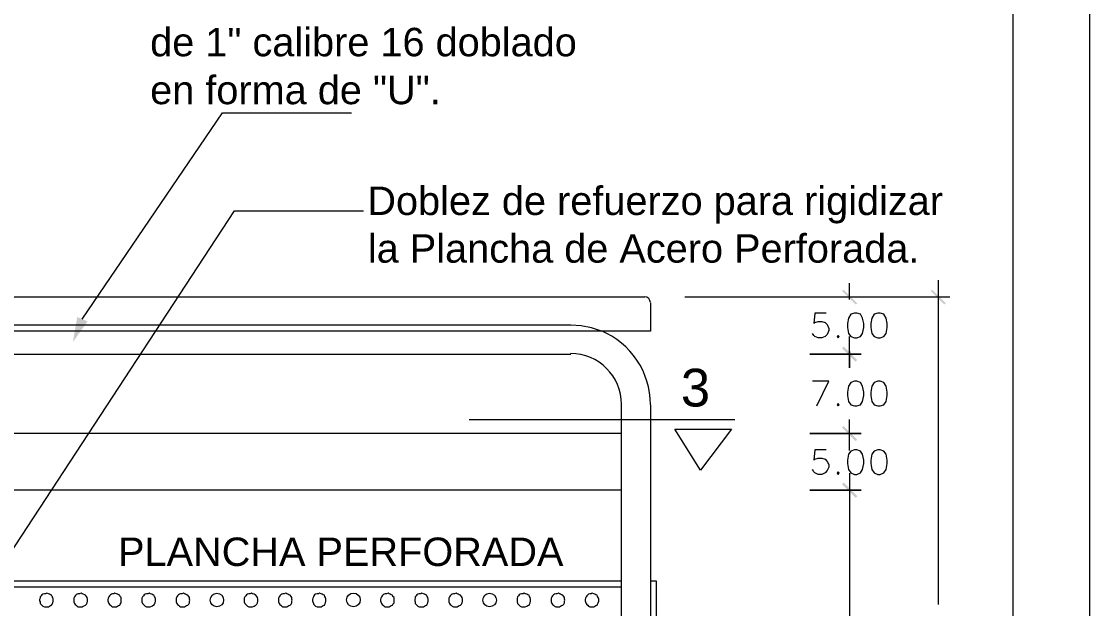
# Model space of a CAD drawing. Header units: inches. Extents: x 0.21 to 4.55, y 0.23 to 3.12.
# Drawn here: x 3.613 to 4.553, y 1.336 to 1.853 of the extents above; entities that cross this region are included whole.
import ezdxf

# ---------------------------------------------------------------- set-up
doc = ezdxf.new("R2010")
doc.units = ezdxf.units.IN
doc.header["$MEASUREMENT"] = 0
for name, color, linetype in [('PDF_0', 7, 'Continuous'), ('PDF_cotas', 7, 'Continuous'), ('PDF_MESA', 7, 'Continuous'), ('PDF_PIEZAS', 7, 'Continuous'), ('PDF_PROYECCION 2', 7, 'Continuous'), ('PDF_TEXTO', 7, 'Continuous')]:
    doc.layers.add(name, color=color, linetype=linetype)
doc.styles.add('PDF Arial', font='arial.ttf')

msp = doc.modelspace()

# ---------------------------------------------------------------- linework, layer by layer
at = {"layer": 'PDF_0', "lineweight": 5}
for points in [[(3.66633, 1.59073), (3.78986, 1.7722), (3.90334, 1.7722)], [(3.59691, 1.37527), (3.8004, 1.68601), (3.91387, 1.68601)], [(4.34144, 1.60797), (4.34144, 1.61036), (4.34144, 1.62233)], [(4.41948, 1.62521), (4.41948, 1.33984)], [(2.97159, 1.61036), (4.16141, 1.61036)], [(4.19636, 1.61036), (4.42954, 1.61036)], [(4.30649, 1.61036), (4.35149, 1.61036)], [(4.1662, 1.6051), (4.1662, 1.5802), (2.9668, 1.5802), (2.9668, 1.6051)], [(4.12311, 1.5802), (4.11449, 1.58307), (4.10539, 1.58499), (4.09629, 1.58547), (3.03671, 1.58547), (3.02761, 1.58499), (3.01851, 1.58307), (3.0099, 1.5802)], [(4.34144, 1.56248), (4.34144, 1.56009), (4.34144, 1.54812), (4.34144, 1.57541)], [(3.03671, 1.56009), (4.09629, 1.56009)], [(4.1662, 1.51556), (4.1662, 0.86056), (4.14082, 0.86056), (4.14082, 1.51556)], [(4.34144, 1.47534), (4.34144, 1.50263)], [(4.34144, 1.48827), (4.34144, 1.49019), (4.34144, 1.50216)], [(4.14082, 1.49019), (2.99218, 1.49019)], [(4.34144, 1.45523), (4.34144, 1.23546)], [(4.14082, 1.44039), (3.37187, 1.44039)], [(4.34144, 1.44231), (4.34144, 1.44039), (4.34144, 1.42842)]]:
    msp.add_lwpolyline(points, dxfattribs=at)
at = {"layer": 'PDF_0', "lineweight": 13}
for points in [[(4.32085, 1.596), (4.3108, 1.596), (4.30984, 1.5869), (4.3108, 1.58786), (4.31367, 1.58882), (4.31702, 1.58882), (4.31989, 1.58786), (4.32181, 1.58595), (4.32324, 1.58259), (4.32324, 1.58068), (4.32181, 1.57733), (4.31989, 1.57541), (4.31702, 1.57445), (4.31367, 1.57445), (4.3108, 1.57541), (4.30984, 1.57637), (4.30888, 1.57828)], [(4.31271, 1.5146), (4.32324, 1.53615), (4.30888, 1.53615)], [(4.32085, 1.47582), (4.3108, 1.47582), (4.30984, 1.46672), (4.3108, 1.46768), (4.31367, 1.46864), (4.31702, 1.46864), (4.31989, 1.46768), (4.32181, 1.46577), (4.32324, 1.46289), (4.32324, 1.4605), (4.32181, 1.45763), (4.31989, 1.45571), (4.31702, 1.45428), (4.31367, 1.45428), (4.3108, 1.45571), (4.30984, 1.45667), (4.30888, 1.45858)]]:
    msp.add_lwpolyline(points, dxfattribs=at)
for points in [[(4.34575, 1.596), (4.3424, 1.59504), (4.34048, 1.59169), (4.33952, 1.5869), (4.33952, 1.58355), (4.34048, 1.57828), (4.3424, 1.57541), (4.34575, 1.57445), (4.34766, 1.57445), (4.35102, 1.57541), (4.35293, 1.57828), (4.35389, 1.58355), (4.35389, 1.5869), (4.35293, 1.59169), (4.35102, 1.59504), (4.34766, 1.596)], [(4.36634, 1.596), (4.36299, 1.59504), (4.36107, 1.59169), (4.36011, 1.5869), (4.36011, 1.58355), (4.36107, 1.57828), (4.36299, 1.57541), (4.36634, 1.57445), (4.36825, 1.57445), (4.3716, 1.57541), (4.37352, 1.57828), (4.37448, 1.58355), (4.37448, 1.5869), (4.37352, 1.59169), (4.3716, 1.59504), (4.36825, 1.596)], [(4.33138, 1.57637), (4.33043, 1.57541), (4.33138, 1.57445), (4.33234, 1.57541)], [(4.34575, 1.53615), (4.3424, 1.53519), (4.34048, 1.53184), (4.33952, 1.52657), (4.33952, 1.5237), (4.34048, 1.51843), (4.3424, 1.51556), (4.34575, 1.5146), (4.34766, 1.5146), (4.35102, 1.51556), (4.35293, 1.51843), (4.35389, 1.5237), (4.35389, 1.52657), (4.35293, 1.53184), (4.35102, 1.53519), (4.34766, 1.53615)], [(4.36634, 1.53615), (4.36299, 1.53519), (4.36107, 1.53184), (4.36011, 1.52657), (4.36011, 1.5237), (4.36107, 1.51843), (4.36299, 1.51556), (4.36634, 1.5146), (4.36825, 1.5146), (4.3716, 1.51556), (4.37352, 1.51843), (4.37448, 1.5237), (4.37448, 1.52657), (4.37352, 1.53184), (4.3716, 1.53519), (4.36825, 1.53615)], [(4.33138, 1.51652), (4.33043, 1.51556), (4.33138, 1.5146), (4.33234, 1.51556)], [(4.34575, 1.47582), (4.3424, 1.47486), (4.34048, 1.47199), (4.33952, 1.46672), (4.33952, 1.46385), (4.34048, 1.45858), (4.3424, 1.45571), (4.34575, 1.45428), (4.34766, 1.45428), (4.35102, 1.45571), (4.35293, 1.45858), (4.35389, 1.46385), (4.35389, 1.46672), (4.35293, 1.47199), (4.35102, 1.47486), (4.34766, 1.47582)], [(4.36634, 1.47582), (4.36299, 1.47486), (4.36107, 1.47199), (4.36011, 1.46672), (4.36011, 1.46385), (4.36107, 1.45858), (4.36299, 1.45571), (4.36634, 1.45428), (4.36825, 1.45428), (4.3716, 1.45571), (4.37352, 1.45858), (4.37448, 1.46385), (4.37448, 1.46672), (4.37352, 1.47199), (4.3716, 1.47486), (4.36825, 1.47582)], [(4.33138, 1.45667), (4.33043, 1.45571), (4.33138, 1.45428), (4.33234, 1.45571)]]:
    msp.add_lwpolyline(points, close=True, dxfattribs=at)
at = {"layer": 'PDF_0', "lineweight": 5}
for points in [[(4.35149, 1.56009), (4.30649, 1.56009)], [(4.18774, 1.49402), (4.23754, 1.49402), (4.21025, 1.45811)], [(4.35149, 1.49019), (4.30649, 1.49019)], [(4.35149, 1.44039), (4.30649, 1.44039)]]:
    msp.add_lwpolyline(points, close=True, dxfattribs=at)
for centre, radius, start, end in [((4.16117, 1.60534), 0.00503, 360, 90), ((4.09605, 1.5158), 0.07014, 0, 67.34619), ((4.09605, 1.5158), 0.04477, 360, 90)]:
    msp.add_arc(centre, radius, start, end, dxfattribs=at)
at = {"layer": 'PDF_0', "transparency": 33554559}
for points in [[(4.33617, 1.61659), (4.33474, 1.61563), (4.34814, 1.60462)], [(4.42619, 1.60462), (4.41278, 1.61563), (4.41422, 1.61659)], [(4.33474, 1.61563), (4.34814, 1.60462), (4.34671, 1.60366)], [(4.42475, 1.60366), (4.42619, 1.60462), (4.41278, 1.61563)], [(3.67112, 1.58882), (3.65819, 1.57062), (3.66202, 1.59265)], [(4.34814, 1.55482), (4.33474, 1.56536), (4.33617, 1.56679)], [(4.34814, 1.55482), (4.33474, 1.56536), (4.33617, 1.56679)], [(4.34671, 1.55339), (4.34814, 1.55482), (4.33474, 1.56536)], [(4.34671, 1.55339), (4.34814, 1.55482), (4.33474, 1.56536)], [(4.33617, 1.49689), (4.33474, 1.49545), (4.34814, 1.48492)], [(4.33617, 1.49689), (4.33474, 1.49545), (4.34814, 1.48492)], [(4.33474, 1.49545), (4.34814, 1.48492), (4.34671, 1.48348)], [(4.33474, 1.49545), (4.34814, 1.48492), (4.34671, 1.48348)], [(4.34814, 1.43512), (4.33474, 1.44566), (4.33617, 1.44709)], [(4.34814, 1.43512), (4.33474, 1.44566), (4.33617, 1.44709)], [(4.34671, 1.43369), (4.34814, 1.43512), (4.33474, 1.44566)], [(4.34671, 1.43369), (4.34814, 1.43512), (4.33474, 1.44566)]]:
    msp.add_solid(points, dxfattribs=at)
at = {"layer": 'PDF_cotas', "lineweight": 5}
msp.add_lwpolyline([(0.27308, 3.05395), (4.48508, 3.05395), (4.48508, 0.30132), (0.27308, 0.30132)], close=True, dxfattribs=at)
at = {"layer": 'PDF_MESA', "lineweight": 5}
msp.add_lwpolyline([(4.00676, 1.50263), (4.24041, 1.50263)], dxfattribs=at)
at = {"layer": 'PDF_PIEZAS', "lineweight": 5}
msp.add_lwpolyline([(0.20556, 3.12146), (4.55259, 3.12146), (4.55259, 0.23381), (0.20556, 0.23381)], close=True, dxfattribs=at)
at = {"layer": 'PDF_PROYECCION 2', "lineweight": 5}
for points in [[(4.14082, 1.36043), (3.37187, 1.36043)], [(4.14082, 1.35516), (3.37187, 1.35516)], [(4.1662, 1.05591), (4.17147, 1.05591), (4.17147, 1.36043), (4.1662, 1.36043)]]:
    msp.add_lwpolyline(points, dxfattribs=at)
for points in [[(3.64095, 1.34367), (3.64095, 1.34463), (3.64048, 1.34607), (3.64, 1.34702), (3.63952, 1.34798), (3.63856, 1.34846), (3.6376, 1.34894), (3.63665, 1.34942), (3.63521, 1.3499), (3.63425, 1.34942), (3.63329, 1.34942), (3.63186, 1.34894), (3.6309, 1.34846), (3.63042, 1.3475), (3.62946, 1.34655), (3.62946, 1.34559), (3.62898, 1.34415), (3.62898, 1.34319), (3.62946, 1.34224), (3.62946, 1.3408), (3.63042, 1.33984), (3.6309, 1.33936), (3.63186, 1.33841), (3.63329, 1.33793), (3.63425, 1.33793), (3.63521, 1.33793), (3.63665, 1.33793), (3.6376, 1.33841), (3.63856, 1.33888), (3.63952, 1.33936), (3.64, 1.34032), (3.64048, 1.34128), (3.64095, 1.34271)], [(3.67112, 1.34367), (3.67112, 1.34463), (3.67064, 1.34607), (3.67016, 1.34702), (3.6692, 1.34798), (3.66873, 1.34846), (3.66729, 1.34894), (3.66633, 1.34942), (3.66537, 1.3499), (3.66394, 1.34942), (3.66298, 1.34942), (3.66202, 1.34894), (3.66106, 1.34846), (3.66011, 1.3475), (3.65963, 1.34655), (3.65915, 1.34559), (3.65915, 1.34415), (3.65915, 1.34319), (3.65915, 1.34224), (3.65963, 1.3408), (3.66011, 1.33984), (3.66106, 1.33936), (3.66202, 1.33841), (3.66298, 1.33793), (3.66394, 1.33793), (3.66537, 1.33793), (3.66633, 1.33793), (3.66729, 1.33841), (3.66873, 1.33888), (3.6692, 1.33936), (3.67016, 1.34032), (3.67064, 1.34128), (3.67112, 1.34271)], [(3.7008, 1.34367), (3.7008, 1.34463), (3.7008, 1.34607), (3.69985, 1.34702), (3.69937, 1.34798), (3.69841, 1.34846), (3.69745, 1.34894), (3.6965, 1.34942), (3.69506, 1.3499), (3.6941, 1.34942), (3.69314, 1.34942), (3.69219, 1.34894), (3.69123, 1.34846), (3.69027, 1.3475), (3.68979, 1.34655), (3.68931, 1.34559), (3.68883, 1.34415), (3.68883, 1.34319), (3.68931, 1.34224), (3.68979, 1.3408), (3.69027, 1.33984), (3.69123, 1.33936), (3.69219, 1.33841), (3.69314, 1.33793), (3.6941, 1.33793), (3.69506, 1.33793), (3.6965, 1.33793), (3.69745, 1.33841), (3.69841, 1.33888), (3.69937, 1.33936), (3.69985, 1.34032), (3.7008, 1.34128), (3.7008, 1.34271)], [(3.73097, 1.34367), (3.73097, 1.34463), (3.73049, 1.34607), (3.73001, 1.34702), (3.72953, 1.34798), (3.72858, 1.34846), (3.72762, 1.34894), (3.72618, 1.34942), (3.72522, 1.3499), (3.72427, 1.34942), (3.72283, 1.34942), (3.72187, 1.34894), (3.72091, 1.34846), (3.72044, 1.3475), (3.71948, 1.34655), (3.719, 1.34559), (3.719, 1.34415), (3.719, 1.34319), (3.719, 1.34224), (3.71948, 1.3408), (3.72044, 1.33984), (3.72091, 1.33936), (3.72187, 1.33841), (3.72283, 1.33793), (3.72427, 1.33793), (3.72522, 1.33793), (3.72618, 1.33793), (3.72762, 1.33841), (3.72858, 1.33888), (3.72953, 1.33936), (3.73001, 1.34032), (3.73049, 1.34128), (3.73097, 1.34271)], [(3.76113, 1.34367), (3.76065, 1.34463), (3.76065, 1.34607), (3.76018, 1.34702), (3.75922, 1.34798), (3.75826, 1.34846), (3.7573, 1.34894), (3.75635, 1.34942), (3.75539, 1.3499), (3.75395, 1.34942), (3.75299, 1.34942), (3.75204, 1.34894), (3.75108, 1.34846), (3.75012, 1.3475), (3.74964, 1.34655), (3.74916, 1.34559), (3.74916, 1.34415), (3.74916, 1.34319), (3.74916, 1.34224), (3.74964, 1.3408), (3.75012, 1.33984), (3.75108, 1.33936), (3.75204, 1.33841), (3.75299, 1.33793), (3.75395, 1.33793), (3.75539, 1.33793), (3.75635, 1.33793), (3.7573, 1.33841), (3.75826, 1.33888), (3.75922, 1.33936), (3.76018, 1.34032), (3.76065, 1.34128), (3.76065, 1.34271)], [(3.82098, 1.34367), (3.82098, 1.34463), (3.8205, 1.34607), (3.82003, 1.34702), (3.81907, 1.34798), (3.81859, 1.34846), (3.81763, 1.34894), (3.8162, 1.34942), (3.81524, 1.3499), (3.81428, 1.34942), (3.81284, 1.34942), (3.81189, 1.34894), (3.81093, 1.34846), (3.81045, 1.3475), (3.80949, 1.34655), (3.80901, 1.34559), (3.80901, 1.34415), (3.80901, 1.34319), (3.80901, 1.34224), (3.80949, 1.3408), (3.81045, 1.33984), (3.81093, 1.33936), (3.81189, 1.33841), (3.81284, 1.33793), (3.81428, 1.33793), (3.81524, 1.33793), (3.8162, 1.33793), (3.81763, 1.33841), (3.81859, 1.33888), (3.81907, 1.33936), (3.82003, 1.34032), (3.8205, 1.34128), (3.82098, 1.34271)], [(3.85115, 1.34367), (3.85067, 1.34463), (3.85067, 1.34607), (3.85019, 1.34702), (3.84923, 1.34798), (3.84828, 1.34846), (3.84732, 1.34894), (3.84636, 1.34942), (3.8454, 1.3499), (3.84397, 1.34942), (3.84301, 1.34942), (3.84205, 1.34894), (3.84109, 1.34846), (3.84014, 1.3475), (3.83966, 1.34655), (3.83918, 1.34559), (3.83918, 1.34415), (3.83918, 1.34319), (3.83918, 1.34224), (3.83966, 1.3408), (3.84014, 1.33984), (3.84109, 1.33936), (3.84205, 1.33841), (3.84301, 1.33793), (3.84397, 1.33793), (3.8454, 1.33793), (3.84636, 1.33793), (3.84732, 1.33841), (3.84828, 1.33888), (3.84923, 1.33936), (3.85019, 1.34032), (3.85067, 1.34128), (3.85067, 1.34271)], [(3.88083, 1.34367), (3.88083, 1.34463), (3.88035, 1.34607), (3.87988, 1.34702), (3.8794, 1.34798), (3.87844, 1.34846), (3.87748, 1.34894), (3.87652, 1.34942), (3.87509, 1.3499), (3.87413, 1.34942), (3.87317, 1.34942), (3.87174, 1.34894), (3.87078, 1.34846), (3.8703, 1.3475), (3.86982, 1.34655), (3.86934, 1.34559), (3.86886, 1.34415), (3.86886, 1.34319), (3.86934, 1.34224), (3.86982, 1.3408), (3.8703, 1.33984), (3.87078, 1.33936), (3.87174, 1.33841), (3.87317, 1.33793), (3.87413, 1.33793), (3.87509, 1.33793), (3.87652, 1.33793), (3.87748, 1.33841), (3.87844, 1.33888), (3.8794, 1.33936), (3.87988, 1.34032), (3.88035, 1.34128), (3.88083, 1.34271)], [(3.94068, 1.34367), (3.94068, 1.34463), (3.94068, 1.34607), (3.93973, 1.34702), (3.93925, 1.34798), (3.93829, 1.34846), (3.93733, 1.34894), (3.93637, 1.34942), (3.93542, 1.3499), (3.93398, 1.34942), (3.93302, 1.34942), (3.93207, 1.34894), (3.93111, 1.34846), (3.93015, 1.3475), (3.92967, 1.34655), (3.92919, 1.34559), (3.92871, 1.34415), (3.92871, 1.34319), (3.92919, 1.34224), (3.92967, 1.3408), (3.93015, 1.33984), (3.93111, 1.33936), (3.93207, 1.33841), (3.93302, 1.33793), (3.93398, 1.33793), (3.93542, 1.33793), (3.93637, 1.33793), (3.93733, 1.33841), (3.93829, 1.33888), (3.93925, 1.33936), (3.93973, 1.34032), (3.94068, 1.34128), (3.94068, 1.34271)], [(3.97085, 1.34367), (3.97085, 1.34463), (3.97037, 1.34607), (3.96989, 1.34702), (3.96941, 1.34798), (3.96845, 1.34846), (3.9675, 1.34894), (3.96654, 1.34942), (3.9651, 1.3499), (3.96414, 1.34942), (3.96271, 1.34942), (3.96175, 1.34894), (3.96079, 1.34846), (3.96031, 1.3475), (3.95936, 1.34655), (3.95936, 1.34559), (3.95888, 1.34415), (3.95888, 1.34319), (3.95936, 1.34224), (3.95936, 1.3408), (3.96031, 1.33984), (3.96079, 1.33936), (3.96175, 1.33841), (3.96271, 1.33793), (3.96414, 1.33793), (3.9651, 1.33793), (3.96654, 1.33793), (3.9675, 1.33841), (3.96845, 1.33888), (3.96941, 1.33936), (3.96989, 1.34032), (3.97037, 1.34128), (3.97085, 1.34271)], [(4.00101, 1.34367), (4.00101, 1.34463), (4.00053, 1.34607), (4.00005, 1.34702), (3.9991, 1.34798), (3.99814, 1.34846), (3.99718, 1.34894), (3.99622, 1.34942), (3.99527, 1.3499), (3.99383, 1.34942), (3.99287, 1.34942), (3.99192, 1.34894), (3.99096, 1.34846), (3.99, 1.3475), (3.98952, 1.34655), (3.98904, 1.34559), (3.98904, 1.34415), (3.98904, 1.34319), (3.98904, 1.34224), (3.98952, 1.3408), (3.99, 1.33984), (3.99096, 1.33936), (3.99192, 1.33841), (3.99287, 1.33793), (3.99383, 1.33793), (3.99527, 1.33793), (3.99622, 1.33793), (3.99718, 1.33841), (3.99814, 1.33888), (3.9991, 1.33936), (4.00005, 1.34032), (4.00053, 1.34128), (4.00101, 1.34271)], [(4.06086, 1.34367), (4.06086, 1.34463), (4.06038, 1.34607), (4.0599, 1.34702), (4.05943, 1.34798), (4.05847, 1.34846), (4.05751, 1.34894), (4.05607, 1.34942), (4.05512, 1.3499), (4.05416, 1.34942), (4.05272, 1.34942), (4.05177, 1.34894), (4.05081, 1.34846), (4.05033, 1.3475), (4.04937, 1.34655), (4.04889, 1.34559), (4.04889, 1.34415), (4.04889, 1.34319), (4.04889, 1.34224), (4.04937, 1.3408), (4.05033, 1.33984), (4.05081, 1.33936), (4.05177, 1.33841), (4.05272, 1.33793), (4.05416, 1.33793), (4.05512, 1.33793), (4.05607, 1.33793), (4.05751, 1.33841), (4.05847, 1.33888), (4.05943, 1.33936), (4.0599, 1.34032), (4.06038, 1.34128), (4.06086, 1.34271)], [(4.09103, 1.34367), (4.09055, 1.34463), (4.09055, 1.34607), (4.09007, 1.34702), (4.08911, 1.34798), (4.08815, 1.34846), (4.0872, 1.34894), (4.08624, 1.34942), (4.08528, 1.3499), (4.08384, 1.34942), (4.08289, 1.34942), (4.08193, 1.34894), (4.08097, 1.34846), (4.08001, 1.3475), (4.07954, 1.34655), (4.07906, 1.34559), (4.07906, 1.34415), (4.07906, 1.34319), (4.07906, 1.34224), (4.07954, 1.3408), (4.08001, 1.33984), (4.08097, 1.33936), (4.08193, 1.33841), (4.08289, 1.33793), (4.08384, 1.33793), (4.08528, 1.33793), (4.08624, 1.33793), (4.0872, 1.33841), (4.08815, 1.33888), (4.08911, 1.33936), (4.09007, 1.34032), (4.09055, 1.34128), (4.09055, 1.34271)], [(4.12071, 1.34367), (4.12071, 1.34463), (4.12023, 1.34607), (4.11975, 1.34702), (4.11928, 1.34798), (4.11832, 1.34846), (4.11736, 1.34894), (4.1164, 1.34942), (4.11497, 1.3499), (4.11401, 1.34942), (4.11305, 1.34942), (4.11162, 1.34894), (4.11114, 1.34846), (4.11018, 1.3475), (4.1097, 1.34655), (4.10922, 1.34559), (4.10874, 1.34415), (4.10874, 1.34319), (4.10922, 1.34224), (4.1097, 1.3408), (4.11018, 1.33984), (4.11114, 1.33936), (4.11162, 1.33841), (4.11305, 1.33793), (4.11401, 1.33793), (4.11497, 1.33793), (4.1164, 1.33793), (4.11736, 1.33841), (4.11832, 1.33888), (4.11928, 1.33936), (4.11975, 1.34032), (4.12023, 1.34128), (4.12071, 1.34271)]]:
    msp.add_lwpolyline(points, close=True, dxfattribs=at)
for centre, radius in [((3.7849, 1.3438), 0.00592), ((3.7849, 1.3438), 0.00592), ((3.90496, 1.34394), 0.00605), ((4.02478, 1.3438), 0.00592), ((4.02478, 1.3438), 0.00592)]:
    msp.add_circle(centre, radius, dxfattribs=at)

# ---------------------------------------------------------------- texts
at = {"layer": 'PDF_TEXTO', "attachment_point": 7, "style": 'PDF Arial'}
for s, insert, char_height in [('de 1" calibre 16 doblado', (3.72618, 1.82157), 0.0249902), ('en forma de "U".', (3.72618, 1.77943), 0.0249902), ('Doblez de refuerzo para rigidizar', (3.91722, 1.67484), 0.0249902), ('la Plancha de Acero Perforada.', (3.9177, 1.64012), 0.0249902), ('3', (4.19301, 1.51354), 0.03318), ('PLANCHA PERFORADA', (3.69793, 1.37341), 0.0249902)]:
    msp.add_mtext(s, dxfattribs=dict(at, insert=insert, char_height=char_height))

doc.saveas('drawing.dxf')
